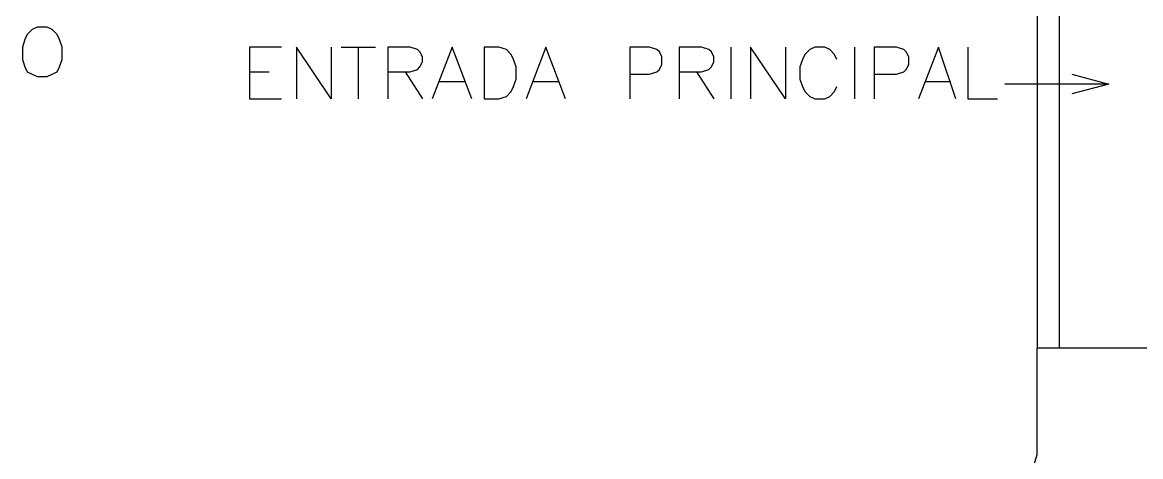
# Model space of a CAD drawing. Header units: millimetres. Extents: x -369 to -70, y -1414 to -1185.
# Drawn here: x -286.18 to -270.85, y -1302.54 to -1296.59 of the extents above; entities that cross this region are included whole.
import ezdxf

# ---------------------------------------------------------------- set-up
doc = ezdxf.new("R2010")
doc.units = ezdxf.units.MM
doc.header["$MEASUREMENT"] = 0
for name, color, linetype in [('10', 10, 'Continuous'), ('2', 2, 'Continuous'), ('50', 50, 'Continuous')]:
    doc.layers.add(name, color=color, linetype=linetype)

msp = doc.modelspace()

# ---------------------------------------------------------------- linework, layer by layer
at = {"layer": '10'}
for points in [[(-272.272, -1294.624), (-272.272, -1301.05)], [(-271.969, -1294.624), (-271.969, -1301.05)], [(-270.342, -1301.05), (-272.272, -1301.05)]]:
    msp.add_lwpolyline(points, dxfattribs=at)
at = {"layer": '2'}
for points in [[(-272.272, -1302.509), (-272.272, -1301.05)], [(-280.493, -1314.418), (-279.174, -1313.435), (-277.955, -1312.352), (-276.804, -1311.169), (-275.789, -1309.882), (-274.842, -1308.531), (-274.031, -1307.109), (-273.319, -1305.618), (-272.744, -1304.095), (-272.272, -1302.509)]]:
    msp.add_lwpolyline(points, dxfattribs=at)
at = {"layer": '50'}
for points in [[(-285.976, -1296.654), (-286.044, -1296.686), (-286.112, -1296.754), (-286.144, -1296.822), (-286.18, -1296.926), (-286.18, -1297.094), (-286.144, -1297.194), (-286.112, -1297.262), (-286.044, -1297.298), (-285.976, -1297.33), (-285.84, -1297.33), (-285.772, -1297.298), (-285.704, -1297.262), (-285.672, -1297.194), (-285.636, -1297.094), (-285.636, -1296.926), (-285.672, -1296.822), (-285.704, -1296.754), (-285.772, -1296.686), (-285.84, -1296.654), (-285.976, -1296.654)], [(-282.627, -1296.926), (-283.067, -1296.926), (-283.067, -1296.926), (-283.067, -1297.633)], [(-281.948, -1296.926), (-281.948, -1297.633), (-281.948, -1297.633), (-282.423, -1296.926), (-282.423, -1296.926), (-282.423, -1297.633)], [(-281.812, -1296.926), (-281.34, -1296.926)], [(-281.576, -1296.926), (-281.576, -1297.633)], [(-281.172, -1297.262), (-280.865, -1297.262), (-280.765, -1297.23), (-280.733, -1297.194), (-280.697, -1297.126), (-280.697, -1297.058), (-280.733, -1296.99), (-280.765, -1296.958), (-280.865, -1296.926), (-281.172, -1296.926), (-281.172, -1296.926), (-281.172, -1297.633)], [(-280.021, -1297.633), (-280.289, -1296.926), (-280.289, -1296.926), (-280.561, -1297.633)], [(-279.849, -1296.926), (-279.849, -1297.633), (-279.849, -1297.633), (-279.65, -1297.633), (-279.546, -1297.601), (-279.478, -1297.533), (-279.446, -1297.465), (-279.41, -1297.365), (-279.41, -1297.194), (-279.446, -1297.094), (-279.478, -1297.026), (-279.546, -1296.958), (-279.65, -1296.926), (-279.849, -1296.926)], [(-278.735, -1297.633), (-279.006, -1296.926), (-279.006, -1296.926), (-279.274, -1297.633)], [(-277.855, -1297.298), (-277.584, -1297.298), (-277.484, -1297.262), (-277.448, -1297.23), (-277.416, -1297.162), (-277.416, -1297.058), (-277.448, -1296.99), (-277.484, -1296.958), (-277.584, -1296.926), (-277.855, -1296.926), (-277.855, -1296.926), (-277.855, -1297.633)], [(-277.176, -1297.262), (-276.872, -1297.262), (-276.772, -1297.23), (-276.736, -1297.194), (-276.704, -1297.126), (-276.704, -1297.058), (-276.736, -1296.99), (-276.772, -1296.958), (-276.872, -1296.926), (-277.176, -1296.926), (-277.176, -1296.926), (-277.176, -1297.633)], [(-276.469, -1296.926), (-276.469, -1297.633)], [(-275.721, -1296.926), (-275.721, -1297.633), (-275.721, -1297.633), (-276.197, -1296.926), (-276.197, -1296.926), (-276.197, -1297.633)], [(-275.014, -1297.094), (-275.046, -1297.026), (-275.114, -1296.958), (-275.182, -1296.926), (-275.318, -1296.926), (-275.386, -1296.958), (-275.453, -1297.026), (-275.485, -1297.094), (-275.521, -1297.194), (-275.521, -1297.365), (-275.485, -1297.465), (-275.453, -1297.533), (-275.386, -1297.601), (-275.318, -1297.633), (-275.182, -1297.633), (-275.114, -1297.601), (-275.046, -1297.533), (-275.014, -1297.465)], [(-274.774, -1296.926), (-274.774, -1297.633)], [(-274.506, -1297.298), (-274.199, -1297.298), (-274.099, -1297.262), (-274.067, -1297.23), (-274.031, -1297.162), (-274.031, -1297.058), (-274.067, -1296.99), (-274.099, -1296.958), (-274.199, -1296.926), (-274.506, -1296.926), (-274.506, -1296.926), (-274.506, -1297.633)], [(-273.387, -1297.633), (-273.623, -1296.926), (-273.623, -1296.926), (-273.895, -1297.633)], [(-273.22, -1296.926), (-273.22, -1297.633), (-272.812, -1297.633)], [(-283.067, -1297.262), (-282.795, -1297.262)], [(-280.933, -1297.262), (-280.697, -1297.633)], [(-276.94, -1297.262), (-276.704, -1297.633)], [(-271.797, -1297.298), (-271.289, -1297.433), (-271.797, -1297.565)], [(-280.461, -1297.397), (-280.121, -1297.397)], [(-279.174, -1297.397), (-278.834, -1297.397)], [(-273.795, -1297.397), (-273.455, -1297.397)], [(-271.289, -1297.433), (-271.797, -1297.433), (-272.712, -1297.433)], [(-283.067, -1297.633), (-282.627, -1297.633)]]:
    msp.add_lwpolyline(points, dxfattribs=at)

doc.saveas('drawing.dxf')
